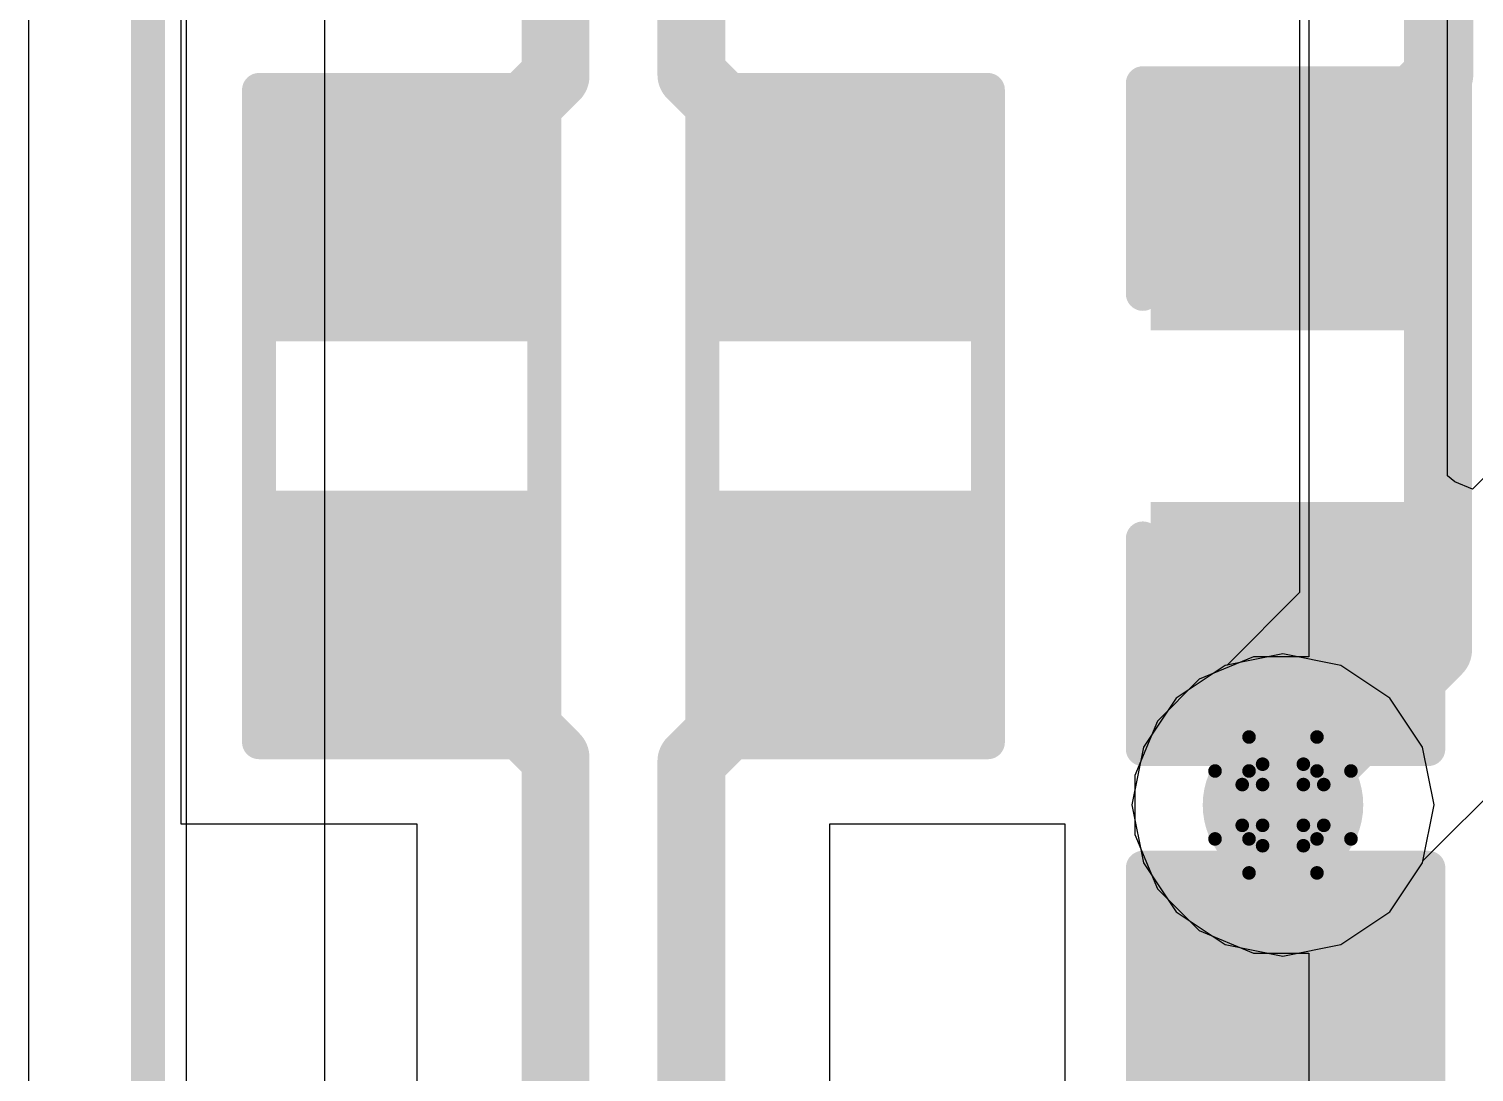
# Model space of a CAD drawing. Header units: inches. Extents: x 0 to 198, y 0 to 199.
# Drawn here: x 3.2025 to 3.4151, y 3.4829 to 3.6365 of the extents above; entities that cross this region are included whole.
import ezdxf

# ---------------------------------------------------------------- set-up
doc = ezdxf.new("R2010")
doc.units = ezdxf.units.IN
doc.header["$MEASUREMENT"] = 0
for name, color, linetype in [('Bottom Layer', 5, 'Continuous'), ('Drill Drawing', 1, 'Continuous'), ('Layer 1', 16, 'Continuous'), ('Layer 2', 76, 'Continuous'), ('Top Layer', 1, 'Continuous'), ('Top Overlay', 2, 'Continuous'), ('Top Paste', 8, 'Continuous'), ('Top Solder', 216, 'Continuous'), ('Via Holes', 16, 'Continuous')]:
    doc.layers.add(name, color=color, linetype=linetype)

# ---------------------------------------------------------------- blocks, each defined once
blk = doc.blocks.new('R___0603_96')
at = {"layer": 'Top Layer'}
for points in [[(-0.0150009, 0.0174994), (-0.0150009, -0.0175006), (-0.0450009, -0.0175006), (-0.0450009, 0.0174994)], [(0.0449991, 0.0174994), (0.0449991, -0.0175006), (0.0149991, -0.0175006), (0.0149991, 0.0174994)]]:
    blk.add_hatch(color=1, dxfattribs=at).paths.add_polyline_path(points)
at = {"layer": 'Top Paste'}
for points in [[(-0.0150009, 0.0174994), (-0.0150009, -0.0175006), (-0.0450009, -0.0175006), (-0.0450009, 0.0174994)], [(0.0449991, 0.0174994), (0.0449991, -0.0175006), (0.0149991, -0.0175006), (0.0149991, 0.0174994)]]:
    blk.add_hatch(color=8, dxfattribs=at).paths.add_polyline_path(points)
at = {"layer": 'Top Solder'}
for points in [[(-0.0110009, 0.0214994), (-0.0110009, -0.0215006), (-0.0490009, -0.0215006), (-0.0490009, 0.0214994)], [(0.0489991, 0.0214994), (0.0489991, -0.0215006), (0.0109991, -0.0215006), (0.0109991, 0.0214994)]]:
    blk.add_hatch(color=216, dxfattribs=at).paths.add_polyline_path(points)
at = {"layer": 'Top Overlay'}
for points in [[(0.0479991, 0.0209994, 0.005, 0.005, 0), (-0.0480009, 0.0209994, 0.005, 0.005, 0)], [(-0.0480009, -0.0210006, 0.005, 0.005, 0), (-0.0480009, 0.0209994, 0.005, 0.005, 0)], [(0.0479991, -0.0210006, 0.005, 0.005, 0), (0.0479991, 0.0209994, 0.005, 0.005, 0)], [(0.0479991, -0.0210006, 0.005, 0.005, 0), (-0.0480009, -0.0210006, 0.005, 0.005, 0)]]:
    blk.add_lwpolyline(points, format="xyseb", dxfattribs=at)
for points in [[(-0.0492509, 0.0209994, 0.0025, 0.0025, 1), (-0.0467509, 0.0209994, 0.0025, 0.0025, 1)], [(-0.0492509, 0.0209994, 0.0025, 0.0025, 1), (-0.0467509, 0.0209994, 0.0025, 0.0025, 1)], [(0.0467491, 0.0209994, 0.0025, 0.0025, 1), (0.0492491, 0.0209994, 0.0025, 0.0025, 1)], [(0.0467491, 0.0209994, 0.0025, 0.0025, 1), (0.0492491, 0.0209994, 0.0025, 0.0025, 1)], [(-0.0492509, -0.0210006, 0.0025, 0.0025, 1), (-0.0467509, -0.0210006, 0.0025, 0.0025, 1)], [(-0.0492509, -0.0210006, 0.0025, 0.0025, 1), (-0.0467509, -0.0210006, 0.0025, 0.0025, 1)], [(0.0467491, -0.0210006, 0.0025, 0.0025, 1), (0.0492491, -0.0210006, 0.0025, 0.0025, 1)], [(0.0467491, -0.0210006, 0.0025, 0.0025, 1), (0.0492491, -0.0210006, 0.0025, 0.0025, 1)]]:
    blk.add_lwpolyline(points, format="xyseb", close=True, dxfattribs=at)
blk = doc.blocks.new('R___0603_98')
at = {"layer": 'Top Layer'}
for points in [[(-0.0149993, 0.0174996), (-0.0149993, -0.0175004), (-0.0449993, -0.0175004), (-0.0449993, 0.0174996)], [(0.0450007, 0.0174996), (0.0450007, -0.0175004), (0.0150007, -0.0175004), (0.0150007, 0.0174996)]]:
    blk.add_hatch(color=1, dxfattribs=at).paths.add_polyline_path(points)
at = {"layer": 'Top Paste'}
for points in [[(-0.0149993, 0.0174996), (-0.0149993, -0.0175004), (-0.0449993, -0.0175004), (-0.0449993, 0.0174996)], [(0.0450007, 0.0174996), (0.0450007, -0.0175004), (0.0150007, -0.0175004), (0.0150007, 0.0174996)]]:
    blk.add_hatch(color=8, dxfattribs=at).paths.add_polyline_path(points)
at = {"layer": 'Top Solder'}
for points in [[(-0.0109993, 0.0214996), (-0.0109993, -0.0215004), (-0.0489993, -0.0215004), (-0.0489993, 0.0214996)], [(0.0490007, 0.0214996), (0.0490007, -0.0215004), (0.0110007, -0.0215004), (0.0110007, 0.0214996)]]:
    blk.add_hatch(color=216, dxfattribs=at).paths.add_polyline_path(points)
at = {"layer": 'Top Overlay'}
for points in [[(-0.0479993, 0.0209996, 0.005, 0.005, 0), (0.0480007, 0.0209996, 0.005, 0.005, 0)], [(-0.0479993, 0.0209996, 0.005, 0.005, 0), (-0.0479993, -0.0210004, 0.005, 0.005, 0)], [(0.0480007, 0.0209996, 0.005, 0.005, 0), (0.0480007, -0.0210004, 0.005, 0.005, 0)], [(-0.0479993, -0.0210004, 0.005, 0.005, 0), (0.0480007, -0.0210004, 0.005, 0.005, 0)]]:
    blk.add_lwpolyline(points, format="xyseb", dxfattribs=at)
for points in [[(-0.0492493, 0.0209996, 0.0025, 0.0025, 1), (-0.0467493, 0.0209996, 0.0025, 0.0025, 1)], [(-0.0492493, 0.0209996, 0.0025, 0.0025, 1), (-0.0467493, 0.0209996, 0.0025, 0.0025, 1)], [(0.0467507, 0.0209996, 0.0025, 0.0025, 1), (0.0492507, 0.0209996, 0.0025, 0.0025, 1)], [(0.0467507, 0.0209996, 0.0025, 0.0025, 1), (0.0492507, 0.0209996, 0.0025, 0.0025, 1)], [(-0.0492493, -0.0210004, 0.0025, 0.0025, 1), (-0.0467493, -0.0210004, 0.0025, 0.0025, 1)], [(-0.0492493, -0.0210004, 0.0025, 0.0025, 1), (-0.0467493, -0.0210004, 0.0025, 0.0025, 1)], [(0.0467507, -0.0210004, 0.0025, 0.0025, 1), (0.0492507, -0.0210004, 0.0025, 0.0025, 1)], [(0.0467507, -0.0210004, 0.0025, 0.0025, 1), (0.0492507, -0.0210004, 0.0025, 0.0025, 1)]]:
    blk.add_lwpolyline(points, format="xyseb", close=True, dxfattribs=at)
blk = doc.blocks.new('R___0603_99')
at = {"layer": 'Top Layer'}
for points in [[(-0.0149992, 0.0174992), (-0.0149992, -0.0175008), (-0.0449992, -0.0175008), (-0.0449992, 0.0174992)], [(0.0450008, 0.0174992), (0.0450008, -0.0175008), (0.0150008, -0.0175008), (0.0150008, 0.0174992)]]:
    blk.add_hatch(color=1, dxfattribs=at).paths.add_polyline_path(points)
at = {"layer": 'Top Paste'}
for points in [[(-0.0149992, 0.0174992), (-0.0149992, -0.0175008), (-0.0449992, -0.0175008), (-0.0449992, 0.0174992)], [(0.0450008, 0.0174992), (0.0450008, -0.0175008), (0.0150008, -0.0175008), (0.0150008, 0.0174992)]]:
    blk.add_hatch(color=8, dxfattribs=at).paths.add_polyline_path(points)
at = {"layer": 'Top Solder'}
for points in [[(-0.0109992, 0.0214992), (-0.0109992, -0.0215008), (-0.0489992, -0.0215008), (-0.0489992, 0.0214992)], [(0.0490008, 0.0214992), (0.0490008, -0.0215008), (0.0110008, -0.0215008), (0.0110008, 0.0214992)]]:
    blk.add_hatch(color=216, dxfattribs=at).paths.add_polyline_path(points)
at = {"layer": 'Top Overlay'}
for points in [[(0.0480008, 0.0209992, 0.005, 0.005, 0), (-0.0479992, 0.0209992, 0.005, 0.005, 0)], [(-0.0479992, -0.0210008, 0.005, 0.005, 0), (-0.0479992, 0.0209992, 0.005, 0.005, 0)], [(0.0480008, -0.0210008, 0.005, 0.005, 0), (0.0480008, 0.0209992, 0.005, 0.005, 0)], [(0.0480008, -0.0210008, 0.005, 0.005, 0), (-0.0479992, -0.0210008, 0.005, 0.005, 0)]]:
    blk.add_lwpolyline(points, format="xyseb", dxfattribs=at)
for points in [[(-0.0492492, 0.0209992, 0.0025, 0.0025, 1), (-0.0467492, 0.0209992, 0.0025, 0.0025, 1)], [(-0.0492492, 0.0209992, 0.0025, 0.0025, 1), (-0.0467492, 0.0209992, 0.0025, 0.0025, 1)], [(0.0467508, 0.0209992, 0.0025, 0.0025, 1), (0.0492508, 0.0209992, 0.0025, 0.0025, 1)], [(0.0467508, 0.0209992, 0.0025, 0.0025, 1), (0.0492508, 0.0209992, 0.0025, 0.0025, 1)], [(-0.0492492, -0.0210008, 0.0025, 0.0025, 1), (-0.0467492, -0.0210008, 0.0025, 0.0025, 1)], [(-0.0492492, -0.0210008, 0.0025, 0.0025, 1), (-0.0467492, -0.0210008, 0.0025, 0.0025, 1)], [(0.0467508, -0.0210008, 0.0025, 0.0025, 1), (0.0492508, -0.0210008, 0.0025, 0.0025, 1)], [(0.0467508, -0.0210008, 0.0025, 0.0025, 1), (0.0492508, -0.0210008, 0.0025, 0.0025, 1)]]:
    blk.add_lwpolyline(points, format="xyseb", close=True, dxfattribs=at)
blk = doc.blocks.new('C___0603_321')
at = {"layer": 'Top Layer'}
for points in [[(-0.0149992, 0.0175), (-0.0149992, -0.0175), (-0.0449992, -0.0175), (-0.0449992, 0.0175)], [(0.0450008, 0.0175), (0.0450008, -0.0175), (0.0150008, -0.0175), (0.0150008, 0.0175)]]:
    blk.add_hatch(color=1, dxfattribs=at).paths.add_polyline_path(points)
at = {"layer": 'Top Paste'}
for points in [[(-0.0149992, 0.0175), (-0.0149992, -0.0175), (-0.0449992, -0.0175), (-0.0449992, 0.0175)], [(0.0450008, 0.0175), (0.0450008, -0.0175), (0.0150008, -0.0175), (0.0150008, 0.0175)]]:
    blk.add_hatch(color=8, dxfattribs=at).paths.add_polyline_path(points)
at = {"layer": 'Top Solder'}
for points in [[(-0.012637, 0.0198622), (-0.012637, -0.0198622), (-0.0473614, -0.0198622), (-0.0473614, 0.0198622)], [(0.047363, 0.0198622), (0.047363, -0.0198622), (0.0126386, -0.0198622), (0.0126386, 0.0198622)]]:
    blk.add_hatch(color=216, dxfattribs=at).paths.add_polyline_path(points)
at = {"layer": 'Top Overlay'}
for points in [[(-0.0489992, -0.021, 0.005, 0.005, 0), (-0.0489992, 0.021, 0.005, 0.005, 0)], [(-0.0179992, 0.021, 0.005, 0.005, 0), (-0.0489992, 0.021, 0.005, 0.005, 0)], [(0.0490008, 0.021, 0.005, 0.005, 0), (0.0180008, 0.021, 0.005, 0.005, 0)], [(0.0490008, -0.021, 0.005, 0.005, 0), (0.0490008, 0.021, 0.005, 0.005, 0)], [(-0.0179992, -0.021, 0.005, 0.005, 0), (-0.0489992, -0.021, 0.005, 0.005, 0)], [(0.0490008, -0.021, 0.005, 0.005, 0), (0.0180008, -0.021, 0.005, 0.005, 0)]]:
    blk.add_lwpolyline(points, format="xyseb", dxfattribs=at)
for points in [[(-0.0502492, 0.021, 0.0025, 0.0025, 1), (-0.0477492, 0.021, 0.0025, 0.0025, 1)], [(-0.0502492, 0.021, 0.0025, 0.0025, 1), (-0.0477492, 0.021, 0.0025, 0.0025, 1)], [(-0.0192492, 0.021, 0.0025, 0.0025, 1), (-0.0167492, 0.021, 0.0025, 0.0025, 1)], [(0.0167508, 0.021, 0.0025, 0.0025, 1), (0.0192508, 0.021, 0.0025, 0.0025, 1)], [(0.0477508, 0.021, 0.0025, 0.0025, 1), (0.0502508, 0.021, 0.0025, 0.0025, 1)], [(0.0477508, 0.021, 0.0025, 0.0025, 1), (0.0502508, 0.021, 0.0025, 0.0025, 1)], [(-0.0502492, -0.021, 0.0025, 0.0025, 1), (-0.0477492, -0.021, 0.0025, 0.0025, 1)], [(-0.0502492, -0.021, 0.0025, 0.0025, 1), (-0.0477492, -0.021, 0.0025, 0.0025, 1)], [(-0.0192492, -0.021, 0.0025, 0.0025, 1), (-0.0167492, -0.021, 0.0025, 0.0025, 1)], [(0.0167508, -0.021, 0.0025, 0.0025, 1), (0.0192508, -0.021, 0.0025, 0.0025, 1)], [(0.0477508, -0.021, 0.0025, 0.0025, 1), (0.0502508, -0.021, 0.0025, 0.0025, 1)], [(0.0477508, -0.021, 0.0025, 0.0025, 1), (0.0502508, -0.021, 0.0025, 0.0025, 1)]]:
    blk.add_lwpolyline(points, format="xyseb", close=True, dxfattribs=at)

msp = doc.modelspace()

# ---------------------------------------------------------------- hatches: boundary and pattern name
at = {"layer": 'Bottom Layer'}
h = msp.add_hatch(color=5, dxfattribs=at)
edge = h.paths.add_edge_path()
edge.add_arc((3.3870116, 3.5222453), 0.011811, 0, 360)
at = {"layer": 'Layer 1'}
h = msp.add_hatch(color=16, dxfattribs=at)
edge = h.paths.add_edge_path()
edge.add_arc((3.3870116, 3.5222453), 0.011811, 0, 360)
at = {"layer": 'Layer 2'}
h = msp.add_hatch(color=76, dxfattribs=at)
edge = h.paths.add_edge_path()
edge.add_arc((3.3870116, 3.5222453), 0.011811, 0, 360)
at = {"layer": 'Top Layer'}
for points in [[(3.3792304, 3.5226226), (3.395376, 3.5226226), (3.395376, 3.5560482), (3.3792304, 3.5560482)], [(3.395376, 3.5222373), (3.3792304, 3.5222373), (3.3792304, 3.4888117), (3.395376, 3.4888117)]]:
    msp.add_hatch(color=1, dxfattribs=at).paths.add_polyline_path(points)
h = msp.add_hatch(color=1, dxfattribs=at)
edge = h.paths.add_edge_path()
edge.add_arc((3.3870116, 3.5222453), 0.011811, 0, 360)
at = {"layer": 'Via Holes'}
h = msp.add_hatch(color=7, dxfattribs=at)
edge = h.paths.add_edge_path()
edge.add_arc((3.3870116, 3.5222453), 0.0059055, 0, 360)

# ---------------------------------------------------------------- linework, layer by layer
at = {"layer": 'Bottom Layer'}
for p, q in [((3.2024694, 3.4707711), (3.2024694, 3.7709031)), ((3.3894334, 3.6564789), (3.3894334, 3.5535055)), ((3.3894334, 3.5535055), (3.3787727, 3.5428448)), ((3.3785014, 3.5427908), (3.3712867, 3.5379702)), ((3.3787727, 3.5428448), (3.3785014, 3.5427908)), ((3.3712867, 3.5379702), (3.3664661, 3.5307555)), ((3.3664661, 3.5307555), (3.3647733, 3.5222453)), ((3.4076111, 3.5140064), (3.4198252, 3.5262205)), ((3.3647733, 3.5222453), (3.3664661, 3.5137351)), ((3.3664661, 3.5137351), (3.3712867, 3.5065204)), ((3.4027365, 3.5065204), (3.4075571, 3.5137351)), ((3.4075571, 3.5137351), (3.4076111, 3.5140064)), ((3.3712867, 3.5065204), (3.3785014, 3.5016998)), ((3.3955218, 3.5016998), (3.4027365, 3.5065204)), ((3.3785014, 3.5016998), (3.3870116, 3.500007)), ((3.3870116, 3.500007), (3.3955218, 3.5016998))]:
    msp.add_line(p, q, dxfattribs=at)
for points in [[(3.4098252, 3.5450589, 0.01, 0.01, 0), (3.4098252, 3.6564789, 0.01, 0.01, 0)], [(3.3870116, 3.5222453, 0.01, 0.01, 0), (3.4098252, 3.5450589, 0.01, 0.01, 0)]]:
    msp.add_lwpolyline(points, format="xyseb", dxfattribs=at)
for points in [[(3.4073252, 3.5450589, 0.005, 0.005, 1), (3.4123252, 3.5450589, 0.005, 0.005, 1)], [(3.4073252, 3.5450589, 0.005, 0.005, 1), (3.4123252, 3.5450589, 0.005, 0.005, 1)], [(3.3845116, 3.5222453, 0.005, 0.005, 1), (3.3895116, 3.5222453, 0.005, 0.005, 1)]]:
    msp.add_lwpolyline(points, format="xyseb", close=True, dxfattribs=at)
at = {"layer": 'Drill Drawing'}
for points in [[(3.3820116, 3.5272453, 0.002, 0.002, 0), (3.3820116, 3.5322453, 0.002, 0.002, 0)], [(3.3820116, 3.5322453, 0.002, 0.002, 0), (3.3920116, 3.5322453, 0.002, 0.002, 0)], [(3.3920116, 3.5272453, 0.002, 0.002, 0), (3.3920116, 3.5322453, 0.002, 0.002, 0)], [(3.3770116, 3.5172453, 0.002, 0.002, 0), (3.3770116, 3.5272453, 0.002, 0.002, 0)], [(3.3770116, 3.5272453, 0.002, 0.002, 0), (3.3820116, 3.5272453, 0.002, 0.002, 0)], [(3.3840116, 3.5252453, 0.002, 0.002, 0), (3.3840116, 3.5282453, 0.002, 0.002, 0)], [(3.3840116, 3.5282453, 0.002, 0.002, 0), (3.3900116, 3.5282453, 0.002, 0.002, 0)], [(3.3900116, 3.5252453, 0.002, 0.002, 0), (3.3900116, 3.5282453, 0.002, 0.002, 0)], [(3.3920116, 3.5272453, 0.002, 0.002, 0), (3.3970116, 3.5272453, 0.002, 0.002, 0)], [(3.3970116, 3.5172453, 0.002, 0.002, 0), (3.3970116, 3.5272453, 0.002, 0.002, 0)], [(3.3810116, 3.5192453, 0.002, 0.002, 0), (3.3810116, 3.5252453, 0.002, 0.002, 0)], [(3.3810116, 3.5252453, 0.002, 0.002, 0), (3.3840116, 3.5252453, 0.002, 0.002, 0)], [(3.3900116, 3.5252453, 0.002, 0.002, 0), (3.3930116, 3.5252453, 0.002, 0.002, 0)], [(3.3930116, 3.5192453, 0.002, 0.002, 0), (3.3930116, 3.5252453, 0.002, 0.002, 0)], [(3.3810116, 3.5192453, 0.002, 0.002, 0), (3.3840116, 3.5192453, 0.002, 0.002, 0)], [(3.3840116, 3.5162453, 0.002, 0.002, 0), (3.3840116, 3.5192453, 0.002, 0.002, 0)], [(3.3900116, 3.5192453, 0.002, 0.002, 0), (3.3930116, 3.5192453, 0.002, 0.002, 0)], [(3.3900116, 3.5162453, 0.002, 0.002, 0), (3.3900116, 3.5192453, 0.002, 0.002, 0)], [(3.3770116, 3.5172453, 0.002, 0.002, 0), (3.3820116, 3.5172453, 0.002, 0.002, 0)], [(3.3820116, 3.5122453, 0.002, 0.002, 0), (3.3820116, 3.5172453, 0.002, 0.002, 0)], [(3.3920116, 3.5172453, 0.002, 0.002, 0), (3.3970116, 3.5172453, 0.002, 0.002, 0)], [(3.3920116, 3.5122453, 0.002, 0.002, 0), (3.3920116, 3.5172453, 0.002, 0.002, 0)], [(3.3840116, 3.5162453, 0.002, 0.002, 0), (3.3900116, 3.5162453, 0.002, 0.002, 0)], [(3.3820116, 3.5122453, 0.002, 0.002, 0), (3.3920116, 3.5122453, 0.002, 0.002, 0)]]:
    msp.add_lwpolyline(points, format="xyseb", dxfattribs=at)
for points in [[(3.3815116, 3.5322453, 0.001, 0.001, 1), (3.3825116, 3.5322453, 0.001, 0.001, 1)], [(3.3815116, 3.5322453, 0.001, 0.001, 1), (3.3825116, 3.5322453, 0.001, 0.001, 1)], [(3.3915116, 3.5322453, 0.001, 0.001, 1), (3.3925116, 3.5322453, 0.001, 0.001, 1)], [(3.3915116, 3.5322453, 0.001, 0.001, 1), (3.3925116, 3.5322453, 0.001, 0.001, 1)], [(3.3765116, 3.5272453, 0.001, 0.001, 1), (3.3775116, 3.5272453, 0.001, 0.001, 1)], [(3.3765116, 3.5272453, 0.001, 0.001, 1), (3.3775116, 3.5272453, 0.001, 0.001, 1)], [(3.3815116, 3.5272453, 0.001, 0.001, 1), (3.3825116, 3.5272453, 0.001, 0.001, 1)], [(3.3815116, 3.5272453, 0.001, 0.001, 1), (3.3825116, 3.5272453, 0.001, 0.001, 1)], [(3.3835116, 3.5282453, 0.001, 0.001, 1), (3.3845116, 3.5282453, 0.001, 0.001, 1)], [(3.3835116, 3.5282453, 0.001, 0.001, 1), (3.3845116, 3.5282453, 0.001, 0.001, 1)], [(3.3895116, 3.5282453, 0.001, 0.001, 1), (3.3905116, 3.5282453, 0.001, 0.001, 1)], [(3.3895116, 3.5282453, 0.001, 0.001, 1), (3.3905116, 3.5282453, 0.001, 0.001, 1)], [(3.3915116, 3.5272453, 0.001, 0.001, 1), (3.3925116, 3.5272453, 0.001, 0.001, 1)], [(3.3915116, 3.5272453, 0.001, 0.001, 1), (3.3925116, 3.5272453, 0.001, 0.001, 1)], [(3.3965116, 3.5272453, 0.001, 0.001, 1), (3.3975116, 3.5272453, 0.001, 0.001, 1)], [(3.3965116, 3.5272453, 0.001, 0.001, 1), (3.3975116, 3.5272453, 0.001, 0.001, 1)], [(3.3805116, 3.5252453, 0.001, 0.001, 1), (3.3815116, 3.5252453, 0.001, 0.001, 1)], [(3.3805116, 3.5252453, 0.001, 0.001, 1), (3.3815116, 3.5252453, 0.001, 0.001, 1)], [(3.3835116, 3.5252453, 0.001, 0.001, 1), (3.3845116, 3.5252453, 0.001, 0.001, 1)], [(3.3835116, 3.5252453, 0.001, 0.001, 1), (3.3845116, 3.5252453, 0.001, 0.001, 1)], [(3.3895116, 3.5252453, 0.001, 0.001, 1), (3.3905116, 3.5252453, 0.001, 0.001, 1)], [(3.3895116, 3.5252453, 0.001, 0.001, 1), (3.3905116, 3.5252453, 0.001, 0.001, 1)], [(3.3925116, 3.5252453, 0.001, 0.001, 1), (3.3935116, 3.5252453, 0.001, 0.001, 1)], [(3.3925116, 3.5252453, 0.001, 0.001, 1), (3.3935116, 3.5252453, 0.001, 0.001, 1)], [(3.3805116, 3.5192453, 0.001, 0.001, 1), (3.3815116, 3.5192453, 0.001, 0.001, 1)], [(3.3805116, 3.5192453, 0.001, 0.001, 1), (3.3815116, 3.5192453, 0.001, 0.001, 1)], [(3.3835116, 3.5192453, 0.001, 0.001, 1), (3.3845116, 3.5192453, 0.001, 0.001, 1)], [(3.3835116, 3.5192453, 0.001, 0.001, 1), (3.3845116, 3.5192453, 0.001, 0.001, 1)], [(3.3895116, 3.5192453, 0.001, 0.001, 1), (3.3905116, 3.5192453, 0.001, 0.001, 1)], [(3.3895116, 3.5192453, 0.001, 0.001, 1), (3.3905116, 3.5192453, 0.001, 0.001, 1)], [(3.3925116, 3.5192453, 0.001, 0.001, 1), (3.3935116, 3.5192453, 0.001, 0.001, 1)], [(3.3925116, 3.5192453, 0.001, 0.001, 1), (3.3935116, 3.5192453, 0.001, 0.001, 1)], [(3.3765116, 3.5172453, 0.001, 0.001, 1), (3.3775116, 3.5172453, 0.001, 0.001, 1)], [(3.3765116, 3.5172453, 0.001, 0.001, 1), (3.3775116, 3.5172453, 0.001, 0.001, 1)], [(3.3815116, 3.5172453, 0.001, 0.001, 1), (3.3825116, 3.5172453, 0.001, 0.001, 1)], [(3.3815116, 3.5172453, 0.001, 0.001, 1), (3.3825116, 3.5172453, 0.001, 0.001, 1)], [(3.3915116, 3.5172453, 0.001, 0.001, 1), (3.3925116, 3.5172453, 0.001, 0.001, 1)], [(3.3915116, 3.5172453, 0.001, 0.001, 1), (3.3925116, 3.5172453, 0.001, 0.001, 1)], [(3.3965116, 3.5172453, 0.001, 0.001, 1), (3.3975116, 3.5172453, 0.001, 0.001, 1)], [(3.3965116, 3.5172453, 0.001, 0.001, 1), (3.3975116, 3.5172453, 0.001, 0.001, 1)], [(3.3835116, 3.5162453, 0.001, 0.001, 1), (3.3845116, 3.5162453, 0.001, 0.001, 1)], [(3.3835116, 3.5162453, 0.001, 0.001, 1), (3.3845116, 3.5162453, 0.001, 0.001, 1)], [(3.3895116, 3.5162453, 0.001, 0.001, 1), (3.3905116, 3.5162453, 0.001, 0.001, 1)], [(3.3895116, 3.5162453, 0.001, 0.001, 1), (3.3905116, 3.5162453, 0.001, 0.001, 1)], [(3.3815116, 3.5122453, 0.001, 0.001, 1), (3.3825116, 3.5122453, 0.001, 0.001, 1)], [(3.3815116, 3.5122453, 0.001, 0.001, 1), (3.3825116, 3.5122453, 0.001, 0.001, 1)], [(3.3915116, 3.5122453, 0.001, 0.001, 1), (3.3925116, 3.5122453, 0.001, 0.001, 1)], [(3.3915116, 3.5122453, 0.001, 0.001, 1), (3.3925116, 3.5122453, 0.001, 0.001, 1)]]:
    msp.add_lwpolyline(points, format="xyseb", close=True, dxfattribs=at)
at = {"layer": 'Layer 1'}
for p, q in [((3.3870116, 3.5444836), (3.3785014, 3.5427908)), ((3.3955218, 3.5427908), (3.3870116, 3.5444836)), ((3.3785014, 3.5427908), (3.3712867, 3.5379702)), ((3.4027365, 3.5379702), (3.3955218, 3.5427908)), ((3.3712867, 3.5379702), (3.3664661, 3.5307555)), ((3.4075571, 3.5307555), (3.4027365, 3.5379702)), ((3.3664661, 3.5307555), (3.3647733, 3.5222453)), ((3.4092499, 3.5222453), (3.4075571, 3.5307555)), ((3.3647733, 3.5222453), (3.3664661, 3.5137351)), ((3.4075571, 3.5137351), (3.4092499, 3.5222453)), ((3.3664661, 3.5137351), (3.3712867, 3.5065204)), ((3.4027365, 3.5065204), (3.4075571, 3.5137351)), ((3.3712867, 3.5065204), (3.3785014, 3.5016998)), ((3.3955218, 3.5016998), (3.4027365, 3.5065204)), ((3.3785014, 3.5016998), (3.3870116, 3.500007)), ((3.3870116, 3.500007), (3.3955218, 3.5016998))]:
    msp.add_line(p, q, dxfattribs=at)
at = {"layer": 'Layer 2'}
for p, q in [((3.2256082, 4.2170615), (3.2256082, 3.4757173)), ((3.246, 3.3935445), (3.246, 4.2170615)), ((3.3908056, 3.7202781), (3.3908056, 3.5702623)), ((3.4111974, 3.5706927), (3.4111974, 3.7202781)), ((3.4395503, 3.5933887), (3.4148924, 3.5687308)), ((3.4122992, 3.569805), (3.4111974, 3.5706927)), ((3.3908056, 3.5702623), (3.3908055, 3.5702618)), ((3.3908055, 3.5702618), (3.3908056, 3.5702613)), ((3.3908056, 3.5702613), (3.3908056, 3.5440563)), ((3.4148924, 3.5687308), (3.4122992, 3.569805)), ((3.3826731, 3.5440563), (3.3746567, 3.5407358)), ((3.3908056, 3.5440563), (3.3826731, 3.5440563)), ((3.3746567, 3.5407358), (3.3685211, 3.5346002)), ((3.3685211, 3.5346002), (3.3652006, 3.5265838)), ((3.3652006, 3.5265838), (3.3652006, 3.5179068)), ((3.3652006, 3.5179068), (3.3685211, 3.5098904)), ((3.3685211, 3.5098904), (3.3746567, 3.5037548)), ((3.3746567, 3.5037548), (3.3826731, 3.5004343)), ((3.3826731, 3.5004343), (3.3908056, 3.5004343)), ((3.3908056, 3.5004343), (3.3908056, 3.2450095))]:
    msp.add_line(p, q, dxfattribs=at)
at = {"layer": 'Top Layer'}
for p, q in [((3.2248348, 3.6394819), (3.2248348, 3.5794819)), ((3.2248348, 3.5794819), (3.2248348, 3.5194819)), ((3.2248348, 3.5194819), (3.2595676, 3.5194819)), ((3.2595676, 3.5194819), (3.2595676, 3.5072775)), ((3.3203512, 3.5155638), (3.3203512, 3.5194799)), ((3.3203512, 3.5194799), (3.3548888, 3.5194799)), ((3.3548888, 3.5194799), (3.3548888, 3.5194719)), ((3.3548888, 3.5194719), (3.3548956, 3.5194719)), ((3.3548956, 3.5194719), (3.3548956, 3.4649959)), ((3.3203517, 3.5155613), (3.3203512, 3.5155638)), ((3.3203516, 3.5155608), (3.3203517, 3.5155613)), ((3.3203516, 3.4469883), (3.3203516, 3.5155608)), ((3.2595676, 3.5072775), (3.259568, 3.5072755)), ((3.259568, 3.5072755), (3.259568, 3.4650227))]:
    msp.add_line(p, q, dxfattribs=at)
for points in [[(3.2799602, 3.6295289, 0.01, 0.01, 0), (3.2799602, 3.7693353, 0.01, 0.01, 0)], [(3.2999602, 3.6297334, 0.01, 0.01, 0), (3.2999602, 3.6828699, 0.01, 0.01, 0)], [(3.4100134, 3.6297254, 0.01, 0.01, 0), (3.4100134, 3.6828619, 0.01, 0.01, 0)], [(3.2699132, 3.6194819, 0.01, 0.01, 0), (3.2799602, 3.6295289, 0.01, 0.01, 0)], [(3.2999602, 3.6297334, 0.01, 0.01, 0), (3.3100848, 3.6196088, 0.01, 0.01, 0)], [(3.3998888, 3.6196008, 0.01, 0.01, 0), (3.4100134, 3.6297254, 0.01, 0.01, 0)], [(3.2573348, 3.6094819, 0.01, 0.01, 0), (3.2673348, 3.6194819, 0.01, 0.01, 0)], [(3.2673348, 3.6194819, 0.01, 0.01, 0), (3.2699132, 3.6194819, 0.01, 0.01, 0)], [(3.3100848, 3.6194799, 0.01, 0.01, 0), (3.3100848, 3.6196088, 0.01, 0.01, 0)], [(3.3100848, 3.6194799, 0.01, 0.01, 0), (3.3200848, 3.6094799, 0.01, 0.01, 0)], [(3.3898888, 3.6094719, 0.01, 0.01, 0), (3.3998888, 3.6194719, 0.01, 0.01, 0)], [(3.3998888, 3.6194719, 0.01, 0.01, 0), (3.3998888, 3.6196008, 0.01, 0.01, 0)], [(3.3200848, 3.6094799, 0.01, 0.01, 0), (3.3225848, 3.6094799, 0.01, 0.01, 0)], [(3.3873888, 3.6094719, 0.01, 0.01, 0), (3.3898888, 3.6094719, 0.01, 0.01, 0)], [(3.2573348, 3.5494819, 0.01, 0.01, 0), (3.2598348, 3.5494819, 0.01, 0.01, 0)], [(3.2598348, 3.5494819, 0.01, 0.01, 0), (3.2698348, 3.5394819, 0.01, 0.01, 0)], [(3.3100848, 3.5394799, 0.01, 0.01, 0), (3.3200848, 3.5494799, 0.01, 0.01, 0)], [(3.3200848, 3.5494799, 0.01, 0.01, 0), (3.3225848, 3.5494799, 0.01, 0.01, 0)], [(3.3873888, 3.4950027, 0.01, 0.01, 0), (3.3873888, 3.5494719, 0.01, 0.01, 0)], [(3.2698348, 3.5393516, 0.01, 0.01, 0), (3.2698348, 3.5394819, 0.01, 0.01, 0)], [(3.2698348, 3.5393516, 0.01, 0.01, 0), (3.2799594, 3.529227, 0.01, 0.01, 0)], [(3.2999594, 3.5286593, 0.01, 0.01, 0), (3.3100848, 3.5387847, 0.01, 0.01, 0)], [(3.3100848, 3.5387847, 0.01, 0.01, 0), (3.3100848, 3.5394799, 0.01, 0.01, 0)], [(3.2799594, 3.5072775, 0.01, 0.01, 0), (3.2799594, 3.529227, 0.01, 0.01, 0)], [(3.2999594, 3.5155617, 0.01, 0.01, 0), (3.2999594, 3.5286593, 0.01, 0.01, 0)], [(3.2999594, 3.5155617, 0.01, 0.01, 0), (3.2999598, 3.5155613, 0.01, 0.01, 0)], [(3.2999598, 3.4469883, 0.01, 0.01, 0), (3.2999598, 3.5155613, 0.01, 0.01, 0)], [(3.2799594, 3.5072775, 0.01, 0.01, 0), (3.2799598, 3.5072771, 0.01, 0.01, 0)], [(3.2799598, 3.4552725, 0.01, 0.01, 0), (3.2799598, 3.5072771, 0.01, 0.01, 0)], [(3.3873888, 3.4950027, 0.01, 0.01, 0), (3.3873956, 3.4949959, 0.01, 0.01, 0)]]:
    msp.add_lwpolyline(points, format="xyseb", dxfattribs=at)
for points in [[(3.2774602, 3.6295289, 0.005, 0.005, 1), (3.2824602, 3.6295289, 0.005, 0.005, 1)], [(3.2774602, 3.6295289, 0.005, 0.005, 1), (3.2824602, 3.6295289, 0.005, 0.005, 1)], [(3.2974602, 3.6297334, 0.005, 0.005, 1), (3.3024602, 3.6297334, 0.005, 0.005, 1)], [(3.2974602, 3.6297334, 0.005, 0.005, 1), (3.3024602, 3.6297334, 0.005, 0.005, 1)], [(3.4075134, 3.6297254, 0.005, 0.005, 1), (3.4125134, 3.6297254, 0.005, 0.005, 1)], [(3.4075134, 3.6297254, 0.005, 0.005, 1), (3.4125134, 3.6297254, 0.005, 0.005, 1)], [(3.2648348, 3.6194819, 0.005, 0.005, 1), (3.2698348, 3.6194819, 0.005, 0.005, 1)], [(3.2648348, 3.6194819, 0.005, 0.005, 1), (3.2698348, 3.6194819, 0.005, 0.005, 1)], [(3.2674132, 3.6194819, 0.005, 0.005, 1), (3.2724132, 3.6194819, 0.005, 0.005, 1)], [(3.2674132, 3.6194819, 0.005, 0.005, 1), (3.2724132, 3.6194819, 0.005, 0.005, 1)], [(3.3075848, 3.6196088, 0.005, 0.005, 1), (3.3125848, 3.6196088, 0.005, 0.005, 1)], [(3.3075848, 3.6196088, 0.005, 0.005, 1), (3.3125848, 3.6196088, 0.005, 0.005, 1)], [(3.3075848, 3.6194799, 0.005, 0.005, 1), (3.3125848, 3.6194799, 0.005, 0.005, 1)], [(3.3075848, 3.6194799, 0.005, 0.005, 1), (3.3125848, 3.6194799, 0.005, 0.005, 1)], [(3.3973888, 3.6196008, 0.005, 0.005, 1), (3.4023888, 3.6196008, 0.005, 0.005, 1)], [(3.3973888, 3.6196008, 0.005, 0.005, 1), (3.4023888, 3.6196008, 0.005, 0.005, 1)], [(3.3973888, 3.6194719, 0.005, 0.005, 1), (3.4023888, 3.6194719, 0.005, 0.005, 1)], [(3.3973888, 3.6194719, 0.005, 0.005, 1), (3.4023888, 3.6194719, 0.005, 0.005, 1)], [(3.2548348, 3.6094819, 0.005, 0.005, 1), (3.2598348, 3.6094819, 0.005, 0.005, 1)], [(3.3175848, 3.6094799, 0.005, 0.005, 1), (3.3225848, 3.6094799, 0.005, 0.005, 1)], [(3.3175848, 3.6094799, 0.005, 0.005, 1), (3.3225848, 3.6094799, 0.005, 0.005, 1)], [(3.3200848, 3.6094799, 0.005, 0.005, 1), (3.3250848, 3.6094799, 0.005, 0.005, 1)], [(3.3848888, 3.6094719, 0.005, 0.005, 1), (3.3898888, 3.6094719, 0.005, 0.005, 1)], [(3.3873888, 3.6094719, 0.005, 0.005, 1), (3.3923888, 3.6094719, 0.005, 0.005, 1)], [(3.3873888, 3.6094719, 0.005, 0.005, 1), (3.3923888, 3.6094719, 0.005, 0.005, 1)], [(3.2548348, 3.5494819, 0.005, 0.005, 1), (3.2598348, 3.5494819, 0.005, 0.005, 1)], [(3.2573348, 3.5494819, 0.005, 0.005, 1), (3.2623348, 3.5494819, 0.005, 0.005, 1)], [(3.2573348, 3.5494819, 0.005, 0.005, 1), (3.2623348, 3.5494819, 0.005, 0.005, 1)], [(3.3175848, 3.5494799, 0.005, 0.005, 1), (3.3225848, 3.5494799, 0.005, 0.005, 1)], [(3.3175848, 3.5494799, 0.005, 0.005, 1), (3.3225848, 3.5494799, 0.005, 0.005, 1)], [(3.3200848, 3.5494799, 0.005, 0.005, 1), (3.3250848, 3.5494799, 0.005, 0.005, 1)], [(3.3848888, 3.5494719, 0.005, 0.005, 1), (3.3898888, 3.5494719, 0.005, 0.005, 1)], [(3.2673348, 3.5394819, 0.005, 0.005, 1), (3.2723348, 3.5394819, 0.005, 0.005, 1)], [(3.2673348, 3.5394819, 0.005, 0.005, 1), (3.2723348, 3.5394819, 0.005, 0.005, 1)], [(3.2673348, 3.5393516, 0.005, 0.005, 1), (3.2723348, 3.5393516, 0.005, 0.005, 1)], [(3.2673348, 3.5393516, 0.005, 0.005, 1), (3.2723348, 3.5393516, 0.005, 0.005, 1)], [(3.3075848, 3.5394799, 0.005, 0.005, 1), (3.3125848, 3.5394799, 0.005, 0.005, 1)], [(3.3075848, 3.5394799, 0.005, 0.005, 1), (3.3125848, 3.5394799, 0.005, 0.005, 1)], [(3.3075848, 3.5387847, 0.005, 0.005, 1), (3.3125848, 3.5387847, 0.005, 0.005, 1)], [(3.3075848, 3.5387847, 0.005, 0.005, 1), (3.3125848, 3.5387847, 0.005, 0.005, 1)], [(3.2774594, 3.529227, 0.005, 0.005, 1), (3.2824594, 3.529227, 0.005, 0.005, 1)], [(3.2774594, 3.529227, 0.005, 0.005, 1), (3.2824594, 3.529227, 0.005, 0.005, 1)], [(3.2974594, 3.5286593, 0.005, 0.005, 1), (3.3024594, 3.5286593, 0.005, 0.005, 1)], [(3.2974594, 3.5286593, 0.005, 0.005, 1), (3.3024594, 3.5286593, 0.005, 0.005, 1)], [(3.2974594, 3.5155617, 0.005, 0.005, 1), (3.3024594, 3.5155617, 0.005, 0.005, 1)], [(3.2974594, 3.5155617, 0.005, 0.005, 1), (3.3024594, 3.5155617, 0.005, 0.005, 1)], [(3.2974598, 3.5155613, 0.005, 0.005, 1), (3.3024598, 3.5155613, 0.005, 0.005, 1)], [(3.2974598, 3.5155613, 0.005, 0.005, 1), (3.3024598, 3.5155613, 0.005, 0.005, 1)], [(3.2774594, 3.5072775, 0.005, 0.005, 1), (3.2824594, 3.5072775, 0.005, 0.005, 1)], [(3.2774594, 3.5072775, 0.005, 0.005, 1), (3.2824594, 3.5072775, 0.005, 0.005, 1)], [(3.2774598, 3.5072771, 0.005, 0.005, 1), (3.2824598, 3.5072771, 0.005, 0.005, 1)], [(3.2774598, 3.5072771, 0.005, 0.005, 1), (3.2824598, 3.5072771, 0.005, 0.005, 1)], [(3.3848888, 3.4950027, 0.005, 0.005, 1), (3.3898888, 3.4950027, 0.005, 0.005, 1)], [(3.3848888, 3.4950027, 0.005, 0.005, 1), (3.3898888, 3.4950027, 0.005, 0.005, 1)], [(3.3848956, 3.4949959, 0.005, 0.005, 1), (3.3898956, 3.4949959, 0.005, 0.005, 1)]]:
    msp.add_lwpolyline(points, format="xyseb", close=True, dxfattribs=at)
at = {"layer": 'Top Overlay'}
msp.add_lwpolyline([(3.22, 3.4, 0.005, 0.005, 0), (3.22, 3.65, 0.005, 0.005, 0)], format="xyseb", dxfattribs=at)

# ---------------------------------------------------------------- block references
for name, p, rotation in [('C___0603_321', (3.3873888, 3.5794727), 270), ('R___0603_96', (3.2573354, 3.579481), 270), ('R___0603_99', (3.3225856, 3.5794807), 270), ('R___0603_98', (3.3873952, 3.4649952), 90)]:
    msp.add_blockref(name, p, dxfattribs=dict(rotation=rotation))

doc.saveas('drawing.dxf')
